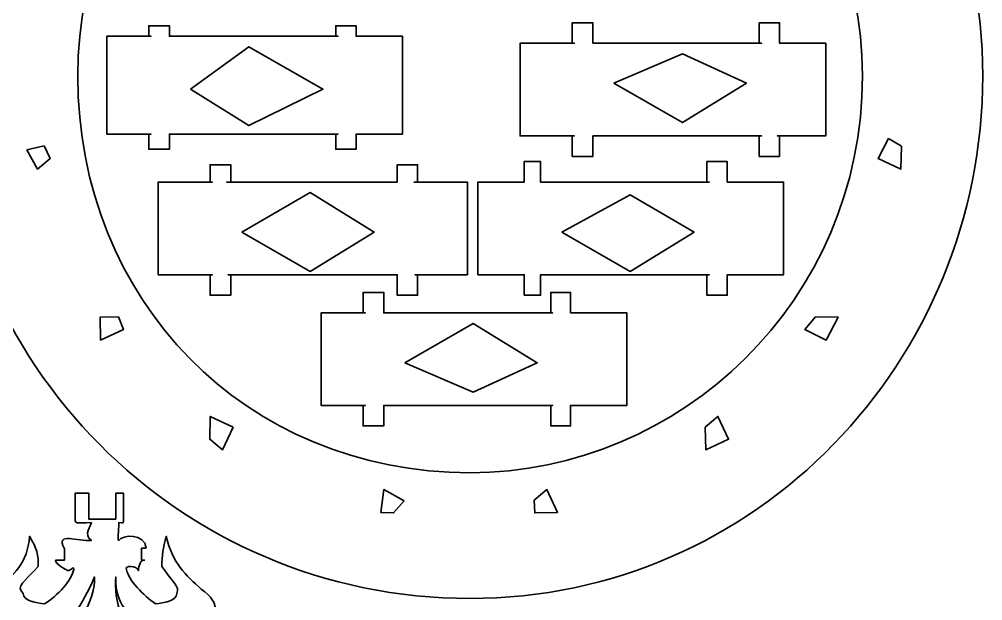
# Model space of a CAD drawing. Header units: centimetres. Extents: x -108 to 55, y -52 to 52.
# Drawn here: x -34.66 to -14.72, y 15.42 to 27.46 of the extents above; entities that cross this region are included whole.
import ezdxf

# ---------------------------------------------------------------- set-up
doc = ezdxf.new("R2010")
doc.units = ezdxf.units.CM
doc.header["$MEASUREMENT"] = 0
doc.layers.add('layer 1', color=7, linetype='Continuous')

msp = doc.modelspace()

# ---------------------------------------------------------------- linework, layer by layer
at = {"layer": 'layer 1', "color": 250, "lineweight": 35}
for points, knots in [([(-25.33149, 36.89964), (-19.41614, 36.89964), (-14.72213, 32.11475), (-14.72213, 26.28552), (-14.72213, 26.28552), (-14.72213, 20.37255), (-19.41614, 15.46784), (-25.33149, 15.46784), (-25.33149, 15.46784), (-31.36904, 15.46784), (-36.15036, 20.37255), (-36.15036, 26.28552), (-36.15036, 26.28552), (-36.15036, 32.11475), (-31.36904, 36.89964), (-25.33149, 36.89964)], [0, 0, 0, 0, 0.2, 0.2, 0.2, 0.2, 0.4, 0.4, 0.4, 0.4, 0.6, 0.6, 0.6, 0.6, 1, 1, 1, 1]), ([(-25.33151, 34.40673), (-20.97911, 34.40673), (-17.21033, 30.69179), (-17.21033, 26.28556), (-17.21033, 26.28556), (-17.21033, 21.64004), (-20.97911, 18.07083), (-25.33151, 18.07083), (-25.33151, 18.07083), (-29.97937, 18.07083), (-33.45149, 21.64004), (-33.45149, 26.28556), (-33.45149, 26.28556), (-33.45149, 30.69179), (-29.97937, 34.40673), (-25.33151, 34.40673)], [0, 0, 0, 0, 0.2, 0.2, 0.2, 0.2, 0.4, 0.4, 0.4, 0.4, 0.6, 0.6, 0.6, 0.6, 1, 1, 1, 1]), ([(-27.56107, 27.10596), (-27.56107, 27.10596), (-27.69012, 27.10596), (-27.69012, 27.10596), (-27.69012, 27.10596), (-27.69012, 27.10596), (-27.69012, 27.32162), (-27.69012, 27.32162), (-27.69012, 27.32162), (-27.69012, 27.32162), (-28.11113, 27.32162), (-28.11113, 27.32162), (-28.11113, 27.32162), (-28.11113, 27.32162), (-28.11113, 27.10596), (-28.11113, 27.10596), (-28.11113, 27.10596), (-28.11113, 27.10596), (-28.06369, 27.10596), (-28.06369, 27.10596), (-28.06369, 27.10596), (-28.06369, 27.10596), (-31.42974, 27.10596), (-31.42974, 27.10596), (-31.42974, 27.10596), (-31.42974, 27.10596), (-31.55583, 27.10596), (-31.55583, 27.10596), (-31.55583, 27.10596), (-31.55583, 27.10596), (-31.55583, 27.32162), (-31.55583, 27.32162), (-31.55583, 27.32162), (-31.55583, 27.32162), (-31.98276, 27.32162), (-31.98276, 27.32162), (-31.98276, 27.32162), (-31.98276, 27.32162), (-31.98276, 27.10596), (-31.98276, 27.10596), (-31.98276, 27.10596), (-31.98276, 27.10596), (-31.93533, 27.10596), (-31.93533, 27.10596), (-31.93533, 27.10596), (-31.93533, 27.10596), (-32.8526, 27.10596), (-32.8526, 27.10596), (-32.8526, 27.10596), (-32.8526, 27.10596), (-32.8526, 25.07841), (-32.8526, 25.07841), (-32.8526, 25.07841), (-32.8526, 25.07841), (-31.93533, 25.07841), (-31.93533, 25.07841), (-31.93533, 25.07841), (-31.93533, 25.07841), (-31.98276, 25.07841), (-31.98276, 25.07841), (-31.98276, 25.07841), (-31.98276, 25.07841), (-31.98276, 24.76443), (-31.98276, 24.76443), (-31.98276, 24.76443), (-31.98276, 24.76443), (-31.55583, 24.76443), (-31.55583, 24.76443), (-31.55583, 24.76443), (-31.55583, 24.76443), (-31.55583, 25.07841), (-31.55583, 25.07841), (-31.55583, 25.07841), (-31.55583, 25.07841), (-31.4009, 25.07841), (-31.4009, 25.07841), (-31.4009, 25.07841), (-31.4009, 25.07841), (-28.06369, 25.07841), (-28.06369, 25.07841), (-28.06369, 25.07841), (-28.06369, 25.07841), (-28.11113, 25.07841), (-28.11113, 25.07841), (-28.11113, 25.07841), (-28.11113, 25.07841), (-28.11113, 24.76443), (-28.11113, 24.76443), (-28.11113, 24.76443), (-28.11113, 24.76443), (-27.69012, 24.76443), (-27.69012, 24.76443), (-27.69012, 24.76443), (-27.69012, 24.76443), (-27.69012, 25.07841), (-27.69012, 25.07841), (-27.69012, 25.07841), (-27.69012, 25.07841), (-27.58346, 25.07841), (-27.58346, 25.07841), (-27.58346, 25.07841), (-27.58346, 25.07841), (-26.73352, 25.07841), (-26.73352, 25.07841), (-26.73352, 25.07841), (-26.73352, 25.07841), (-26.73352, 27.10596), (-26.73352, 27.10596), (-26.73352, 27.10596), (-26.73352, 27.10596), (-27.56107, 27.10596), (-27.56107, 27.10596)], [0, 0, 0, 0, 0.03448276, 0.03448276, 0.03448276, 0.03448276, 0.06896552, 0.06896552, 0.06896552, 0.06896552, 0.10344828, 0.10344828, 0.10344828, 0.10344828, 0.13793103, 0.13793103, 0.13793103, 0.13793103, 0.17241379, 0.17241379, 0.17241379, 0.17241379, 0.20689655, 0.20689655, 0.20689655, 0.20689655, 0.24137931, 0.24137931, 0.24137931, 0.24137931, 0.27586207, 0.27586207, 0.27586207, 0.27586207, 0.31034483, 0.31034483, 0.31034483, 0.31034483, 0.34482759, 0.34482759, 0.34482759, 0.34482759, 0.37931034, 0.37931034, 0.37931034, 0.37931034, 0.4137931, 0.4137931, 0.4137931, 0.4137931, 0.44827586, 0.44827586, 0.44827586, 0.44827586, 0.48275862, 0.48275862, 0.48275862, 0.48275862, 0.51724138, 0.51724138, 0.51724138, 0.51724138, 0.55172414, 0.55172414, 0.55172414, 0.55172414, 0.5862069, 0.5862069, 0.5862069, 0.5862069, 0.62068966, 0.62068966, 0.62068966, 0.62068966, 0.65517241, 0.65517241, 0.65517241, 0.65517241, 0.68965517, 0.68965517, 0.68965517, 0.68965517, 0.72413793, 0.72413793, 0.72413793, 0.72413793, 0.75862069, 0.75862069, 0.75862069, 0.75862069, 0.79310345, 0.79310345, 0.79310345, 0.79310345, 0.82758621, 0.82758621, 0.82758621, 0.82758621, 0.86206897, 0.86206897, 0.86206897, 0.86206897, 0.89655172, 0.89655172, 0.89655172, 0.89655172, 0.93103448, 0.93103448, 0.93103448, 0.93103448, 1, 1, 1, 1]), ([(-18.79695, 26.95908), (-18.79695, 26.95908), (-18.92601, 26.95908), (-18.92601, 26.95908), (-18.92601, 26.95908), (-18.92601, 26.95908), (-18.92601, 27.38305), (-18.92601, 27.38305), (-18.92601, 27.38305), (-18.92601, 27.38305), (-19.34702, 27.38305), (-19.34702, 27.38305), (-19.34702, 27.38305), (-19.34702, 27.38305), (-19.34702, 26.95908), (-19.34702, 26.95908), (-19.34702, 26.95908), (-19.34702, 26.95908), (-19.29957, 26.95908), (-19.29957, 26.95908), (-19.29957, 26.95908), (-19.29957, 26.95908), (-22.66562, 26.95908), (-22.66562, 26.95908), (-22.66562, 26.95908), (-22.66562, 26.95908), (-22.79173, 26.95908), (-22.79173, 26.95908), (-22.79173, 26.95908), (-22.79173, 26.95908), (-22.79173, 27.38305), (-22.79173, 27.38305), (-22.79173, 27.38305), (-22.79173, 27.38305), (-23.21865, 27.38305), (-23.21865, 27.38305), (-23.21865, 27.38305), (-23.21865, 27.38305), (-23.21865, 26.95908), (-23.21865, 26.95908), (-23.21865, 26.95908), (-23.21865, 26.95908), (-23.17121, 26.95908), (-23.17121, 26.95908), (-23.17121, 26.95908), (-23.17121, 26.95908), (-24.29679, 26.95908), (-24.29679, 26.95908), (-24.29679, 26.95908), (-24.29679, 26.95908), (-24.29679, 25.04152), (-24.29679, 25.04152), (-24.29679, 25.04152), (-24.29679, 25.04152), (-23.17121, 25.04152), (-23.17121, 25.04152), (-23.17121, 25.04152), (-23.17121, 25.04152), (-23.21865, 25.04152), (-23.21865, 25.04152), (-23.21865, 25.04152), (-23.21865, 25.04152), (-23.21865, 24.61757), (-23.21865, 24.61757), (-23.21865, 24.61757), (-23.21865, 24.61757), (-22.79173, 24.61757), (-22.79173, 24.61757), (-22.79173, 24.61757), (-22.79173, 24.61757), (-22.79173, 25.04152), (-22.79173, 25.04152), (-22.79173, 25.04152), (-22.79173, 25.04152), (-22.63679, 25.04152), (-22.63679, 25.04152), (-22.63679, 25.04152), (-22.63679, 25.04152), (-19.29957, 25.04152), (-19.29957, 25.04152), (-19.29957, 25.04152), (-19.29957, 25.04152), (-19.34702, 25.04152), (-19.34702, 25.04152), (-19.34702, 25.04152), (-19.34702, 25.04152), (-19.34702, 24.61757), (-19.34702, 24.61757), (-19.34702, 24.61757), (-19.34702, 24.61757), (-18.92601, 24.61757), (-18.92601, 24.61757), (-18.92601, 24.61757), (-18.92601, 24.61757), (-18.92601, 25.04152), (-18.92601, 25.04152), (-18.92601, 25.04152), (-18.92601, 25.04152), (-18.97641, 25.04152), (-18.97641, 25.04152), (-18.97641, 25.04152), (-18.97641, 25.04152), (-17.96941, 25.04152), (-17.96941, 25.04152), (-17.96941, 25.04152), (-17.96941, 25.04152), (-17.96941, 26.95908), (-17.96941, 26.95908), (-17.96941, 26.95908), (-17.96941, 26.95908), (-18.79695, 26.95908), (-18.79695, 26.95908)], [0, 0, 0, 0, 0.03448276, 0.03448276, 0.03448276, 0.03448276, 0.06896552, 0.06896552, 0.06896552, 0.06896552, 0.10344828, 0.10344828, 0.10344828, 0.10344828, 0.13793103, 0.13793103, 0.13793103, 0.13793103, 0.17241379, 0.17241379, 0.17241379, 0.17241379, 0.20689655, 0.20689655, 0.20689655, 0.20689655, 0.24137931, 0.24137931, 0.24137931, 0.24137931, 0.27586207, 0.27586207, 0.27586207, 0.27586207, 0.31034483, 0.31034483, 0.31034483, 0.31034483, 0.34482759, 0.34482759, 0.34482759, 0.34482759, 0.37931034, 0.37931034, 0.37931034, 0.37931034, 0.4137931, 0.4137931, 0.4137931, 0.4137931, 0.44827586, 0.44827586, 0.44827586, 0.44827586, 0.48275862, 0.48275862, 0.48275862, 0.48275862, 0.51724138, 0.51724138, 0.51724138, 0.51724138, 0.55172414, 0.55172414, 0.55172414, 0.55172414, 0.5862069, 0.5862069, 0.5862069, 0.5862069, 0.62068966, 0.62068966, 0.62068966, 0.62068966, 0.65517241, 0.65517241, 0.65517241, 0.65517241, 0.68965517, 0.68965517, 0.68965517, 0.68965517, 0.72413793, 0.72413793, 0.72413793, 0.72413793, 0.75862069, 0.75862069, 0.75862069, 0.75862069, 0.79310345, 0.79310345, 0.79310345, 0.79310345, 0.82758621, 0.82758621, 0.82758621, 0.82758621, 0.86206897, 0.86206897, 0.86206897, 0.86206897, 0.89655172, 0.89655172, 0.89655172, 0.89655172, 0.93103448, 0.93103448, 0.93103448, 0.93103448, 1, 1, 1, 1]), ([(-16.66944, 24.98726), (-16.66944, 24.98726), (-16.88816, 24.57422), (-16.88816, 24.57422), (-16.88816, 24.57422), (-16.88816, 24.57422), (-16.41679, 24.3555), (-16.41679, 24.3555), (-16.41679, 24.3555), (-16.41679, 24.3555), (-16.40638, 24.82689), (-16.40638, 24.82689), (-16.40638, 24.82689), (-16.40638, 24.82689), (-16.66944, 24.98726), (-16.66944, 24.98726)], [0, 0, 0, 0, 0.2, 0.2, 0.2, 0.2, 0.4, 0.4, 0.4, 0.4, 0.6, 0.6, 0.6, 0.6, 1, 1, 1, 1]), ([(-34.14873, 24.83705), (-34.14873, 24.83705), (-34.02345, 24.57398), (-34.02345, 24.57398), (-34.02345, 24.57398), (-34.02345, 24.57398), (-34.28652, 24.35525), (-34.28652, 24.35525), (-34.28652, 24.35525), (-34.28652, 24.35525), (-34.50523, 24.7511), (-34.50523, 24.7511), (-34.50523, 24.7511), (-34.50523, 24.7511), (-34.14873, 24.83705), (-34.14873, 24.83705)], [0, 0, 0, 0, 0.2, 0.2, 0.2, 0.2, 0.4, 0.4, 0.4, 0.4, 0.6, 0.6, 0.6, 0.6, 1, 1, 1, 1]), ([(-26.49962, 24.08557), (-26.49962, 24.08557), (-26.42036, 24.08557), (-26.42036, 24.08557), (-26.42036, 24.08557), (-26.42036, 24.08557), (-26.42036, 24.44604), (-26.42036, 24.44604), (-26.42036, 24.44604), (-26.42036, 24.44604), (-26.84139, 24.44604), (-26.84139, 24.44604), (-26.84139, 24.44604), (-26.84139, 24.44604), (-26.84139, 24.08557), (-26.84139, 24.08557), (-26.84139, 24.08557), (-26.84139, 24.08557), (-27.00224, 24.08557), (-27.00224, 24.08557), (-27.00224, 24.08557), (-27.00224, 24.08557), (-30.3683, 24.08557), (-30.3683, 24.08557), (-30.3683, 24.08557), (-30.3683, 24.08557), (-30.28609, 24.08557), (-30.28609, 24.08557), (-30.28609, 24.08557), (-30.28609, 24.08557), (-30.28609, 24.44604), (-30.28609, 24.44604), (-30.28609, 24.44604), (-30.28609, 24.44604), (-30.71302, 24.44604), (-30.71302, 24.44604), (-30.71302, 24.44604), (-30.71302, 24.44604), (-30.71302, 24.08557), (-30.71302, 24.08557), (-30.71302, 24.08557), (-30.71302, 24.08557), (-30.66558, 24.08557), (-30.66558, 24.08557), (-30.66558, 24.08557), (-30.66558, 24.08557), (-31.79115, 24.08557), (-31.79115, 24.08557), (-31.79115, 24.08557), (-31.79115, 24.08557), (-31.79115, 22.16803), (-31.79115, 22.16803), (-31.79115, 22.16803), (-31.79115, 22.16803), (-30.66558, 22.16803), (-30.66558, 22.16803), (-30.66558, 22.16803), (-30.66558, 22.16803), (-30.71302, 22.16803), (-30.71302, 22.16803), (-30.71302, 22.16803), (-30.71302, 22.16803), (-30.71302, 21.74405), (-30.71302, 21.74405), (-30.71302, 21.74405), (-30.71302, 21.74405), (-30.28609, 21.74405), (-30.28609, 21.74405), (-30.28609, 21.74405), (-30.28609, 21.74405), (-30.28609, 22.16803), (-30.28609, 22.16803), (-30.28609, 22.16803), (-30.28609, 22.16803), (-30.33945, 22.16803), (-30.33945, 22.16803), (-30.33945, 22.16803), (-30.33945, 22.16803), (-27.00224, 22.16803), (-27.00224, 22.16803), (-27.00224, 22.16803), (-27.00224, 22.16803), (-26.84139, 22.16803), (-26.84139, 22.16803), (-26.84139, 22.16803), (-26.84139, 22.16803), (-26.84139, 21.74405), (-26.84139, 21.74405), (-26.84139, 21.74405), (-26.84139, 21.74405), (-26.42036, 21.74405), (-26.42036, 21.74405), (-26.42036, 21.74405), (-26.42036, 21.74405), (-26.42036, 22.16803), (-26.42036, 22.16803), (-26.42036, 22.16803), (-26.42036, 22.16803), (-26.47077, 22.16803), (-26.47077, 22.16803), (-26.47077, 22.16803), (-26.47077, 22.16803), (-25.38914, 22.16803), (-25.38914, 22.16803), (-25.38914, 22.16803), (-25.38914, 22.16803), (-25.38914, 24.08557), (-25.38914, 24.08557), (-25.38914, 24.08557), (-25.38914, 24.08557), (-26.49962, 24.08557), (-26.49962, 24.08557)], [0, 0, 0, 0, 0.03448276, 0.03448276, 0.03448276, 0.03448276, 0.06896552, 0.06896552, 0.06896552, 0.06896552, 0.10344828, 0.10344828, 0.10344828, 0.10344828, 0.13793103, 0.13793103, 0.13793103, 0.13793103, 0.17241379, 0.17241379, 0.17241379, 0.17241379, 0.20689655, 0.20689655, 0.20689655, 0.20689655, 0.24137931, 0.24137931, 0.24137931, 0.24137931, 0.27586207, 0.27586207, 0.27586207, 0.27586207, 0.31034483, 0.31034483, 0.31034483, 0.31034483, 0.34482759, 0.34482759, 0.34482759, 0.34482759, 0.37931034, 0.37931034, 0.37931034, 0.37931034, 0.4137931, 0.4137931, 0.4137931, 0.4137931, 0.44827586, 0.44827586, 0.44827586, 0.44827586, 0.48275862, 0.48275862, 0.48275862, 0.48275862, 0.51724138, 0.51724138, 0.51724138, 0.51724138, 0.55172414, 0.55172414, 0.55172414, 0.55172414, 0.5862069, 0.5862069, 0.5862069, 0.5862069, 0.62068966, 0.62068966, 0.62068966, 0.62068966, 0.65517241, 0.65517241, 0.65517241, 0.65517241, 0.68965517, 0.68965517, 0.68965517, 0.68965517, 0.72413793, 0.72413793, 0.72413793, 0.72413793, 0.75862069, 0.75862069, 0.75862069, 0.75862069, 0.79310345, 0.79310345, 0.79310345, 0.79310345, 0.82758621, 0.82758621, 0.82758621, 0.82758621, 0.86206897, 0.86206897, 0.86206897, 0.86206897, 0.89655172, 0.89655172, 0.89655172, 0.89655172, 0.93103448, 0.93103448, 0.93103448, 0.93103448, 1, 1, 1, 1]), ([(-19.87978, 24.08568), (-19.87978, 24.08568), (-20.00883, 24.08568), (-20.00883, 24.08568), (-20.00883, 24.08568), (-20.00883, 24.08568), (-20.00883, 24.50965), (-20.00883, 24.50965), (-20.00883, 24.50965), (-20.00883, 24.50965), (-20.42984, 24.50965), (-20.42984, 24.50965), (-20.42984, 24.50965), (-20.42984, 24.50965), (-20.42984, 24.08568), (-20.42984, 24.08568), (-20.42984, 24.08568), (-20.42984, 24.08568), (-20.3824, 24.08568), (-20.3824, 24.08568), (-20.3824, 24.08568), (-20.3824, 24.08568), (-23.74847, 24.08568), (-23.74847, 24.08568), (-23.74847, 24.08568), (-23.74847, 24.08568), (-23.87456, 24.08568), (-23.87456, 24.08568), (-23.87456, 24.08568), (-23.87456, 24.08568), (-23.87456, 24.50965), (-23.87456, 24.50965), (-23.87456, 24.50965), (-23.87456, 24.50965), (-24.2124, 24.50965), (-24.2124, 24.50965), (-24.2124, 24.50965), (-24.2124, 24.50965), (-24.2124, 24.08568), (-24.2124, 24.08568), (-24.2124, 24.08568), (-24.2124, 24.08568), (-24.25404, 24.08568), (-24.25404, 24.08568), (-24.25404, 24.08568), (-24.25404, 24.08568), (-25.17131, 24.08568), (-25.17131, 24.08568), (-25.17131, 24.08568), (-25.17131, 24.08568), (-25.17131, 22.16812), (-25.17131, 22.16812), (-25.17131, 22.16812), (-25.17131, 22.16812), (-24.25404, 22.16812), (-24.25404, 22.16812), (-24.25404, 22.16812), (-24.25404, 22.16812), (-24.2124, 22.16812), (-24.2124, 22.16812), (-24.2124, 22.16812), (-24.2124, 22.16812), (-24.2124, 21.74415), (-24.2124, 21.74415), (-24.2124, 21.74415), (-24.2124, 21.74415), (-23.87456, 21.74415), (-23.87456, 21.74415), (-23.87456, 21.74415), (-23.87456, 21.74415), (-23.87456, 22.16812), (-23.87456, 22.16812), (-23.87456, 22.16812), (-23.87456, 22.16812), (-23.71961, 22.16812), (-23.71961, 22.16812), (-23.71961, 22.16812), (-23.71961, 22.16812), (-20.3824, 22.16812), (-20.3824, 22.16812), (-20.3824, 22.16812), (-20.3824, 22.16812), (-20.42984, 22.16812), (-20.42984, 22.16812), (-20.42984, 22.16812), (-20.42984, 22.16812), (-20.42984, 21.74415), (-20.42984, 21.74415), (-20.42984, 21.74415), (-20.42984, 21.74415), (-20.00883, 21.74415), (-20.00883, 21.74415), (-20.00883, 21.74415), (-20.00883, 21.74415), (-20.00883, 22.16812), (-20.00883, 22.16812), (-20.00883, 22.16812), (-20.00883, 22.16812), (-19.85093, 22.16812), (-19.85093, 22.16812), (-19.85093, 22.16812), (-19.85093, 22.16812), (-18.84393, 22.16812), (-18.84393, 22.16812), (-18.84393, 22.16812), (-18.84393, 22.16812), (-18.84393, 24.08568), (-18.84393, 24.08568), (-18.84393, 24.08568), (-18.84393, 24.08568), (-19.87978, 24.08568), (-19.87978, 24.08568)], [0, 0, 0, 0, 0.03448276, 0.03448276, 0.03448276, 0.03448276, 0.06896552, 0.06896552, 0.06896552, 0.06896552, 0.10344828, 0.10344828, 0.10344828, 0.10344828, 0.13793103, 0.13793103, 0.13793103, 0.13793103, 0.17241379, 0.17241379, 0.17241379, 0.17241379, 0.20689655, 0.20689655, 0.20689655, 0.20689655, 0.24137931, 0.24137931, 0.24137931, 0.24137931, 0.27586207, 0.27586207, 0.27586207, 0.27586207, 0.31034483, 0.31034483, 0.31034483, 0.31034483, 0.34482759, 0.34482759, 0.34482759, 0.34482759, 0.37931034, 0.37931034, 0.37931034, 0.37931034, 0.4137931, 0.4137931, 0.4137931, 0.4137931, 0.44827586, 0.44827586, 0.44827586, 0.44827586, 0.48275862, 0.48275862, 0.48275862, 0.48275862, 0.51724138, 0.51724138, 0.51724138, 0.51724138, 0.55172414, 0.55172414, 0.55172414, 0.55172414, 0.5862069, 0.5862069, 0.5862069, 0.5862069, 0.62068966, 0.62068966, 0.62068966, 0.62068966, 0.65517241, 0.65517241, 0.65517241, 0.65517241, 0.68965517, 0.68965517, 0.68965517, 0.68965517, 0.72413793, 0.72413793, 0.72413793, 0.72413793, 0.75862069, 0.75862069, 0.75862069, 0.75862069, 0.79310345, 0.79310345, 0.79310345, 0.79310345, 0.82758621, 0.82758621, 0.82758621, 0.82758621, 0.86206897, 0.86206897, 0.86206897, 0.86206897, 0.89655172, 0.89655172, 0.89655172, 0.89655172, 0.93103448, 0.93103448, 0.93103448, 0.93103448, 1, 1, 1, 1]), ([(-23.12387, 21.37949), (-23.12387, 21.37949), (-23.25292, 21.37949), (-23.25292, 21.37949), (-23.25292, 21.37949), (-23.25292, 21.37949), (-23.25292, 21.80347), (-23.25292, 21.80347), (-23.25292, 21.80347), (-23.25292, 21.80347), (-23.66418, 21.80347), (-23.66418, 21.80347), (-23.66418, 21.80347), (-23.66418, 21.80347), (-23.66418, 21.37949), (-23.66418, 21.37949), (-23.66418, 21.37949), (-23.66418, 21.37949), (-23.6265, 21.37949), (-23.6265, 21.37949), (-23.6265, 21.37949), (-23.6265, 21.37949), (-26.99254, 21.37949), (-26.99254, 21.37949), (-26.99254, 21.37949), (-26.99254, 21.37949), (-27.11865, 21.37949), (-27.11865, 21.37949), (-27.11865, 21.37949), (-27.11865, 21.37949), (-27.11865, 21.80347), (-27.11865, 21.80347), (-27.11865, 21.80347), (-27.11865, 21.80347), (-27.54558, 21.80347), (-27.54558, 21.80347), (-27.54558, 21.80347), (-27.54558, 21.80347), (-27.54558, 21.37949), (-27.54558, 21.37949), (-27.54558, 21.37949), (-27.54558, 21.37949), (-27.49827, 21.37949), (-27.49827, 21.37949), (-27.49827, 21.37949), (-27.49827, 21.37949), (-28.4154, 21.37949), (-28.4154, 21.37949), (-28.4154, 21.37949), (-28.4154, 21.37949), (-28.4154, 19.46194), (-28.4154, 19.46194), (-28.4154, 19.46194), (-28.4154, 19.46194), (-27.49827, 19.46194), (-27.49827, 19.46194), (-27.49827, 19.46194), (-27.49827, 19.46194), (-27.54558, 19.46194), (-27.54558, 19.46194), (-27.54558, 19.46194), (-27.54558, 19.46194), (-27.54558, 19.03796), (-27.54558, 19.03796), (-27.54558, 19.03796), (-27.54558, 19.03796), (-27.11865, 19.03796), (-27.11865, 19.03796), (-27.11865, 19.03796), (-27.11865, 19.03796), (-27.11865, 19.46194), (-27.11865, 19.46194), (-27.11865, 19.46194), (-27.11865, 19.46194), (-27.01928, 19.46194), (-27.01928, 19.46194), (-27.01928, 19.46194), (-27.01928, 19.46194), (-23.6265, 19.46194), (-23.6265, 19.46194), (-23.6265, 19.46194), (-23.6265, 19.46194), (-23.66418, 19.46194), (-23.66418, 19.46194), (-23.66418, 19.46194), (-23.66418, 19.46194), (-23.66418, 19.03796), (-23.66418, 19.03796), (-23.66418, 19.03796), (-23.66418, 19.03796), (-23.25292, 19.03796), (-23.25292, 19.03796), (-23.25292, 19.03796), (-23.25292, 19.03796), (-23.25292, 19.46194), (-23.25292, 19.46194), (-23.25292, 19.46194), (-23.25292, 19.46194), (-23.09504, 19.46194), (-23.09504, 19.46194), (-23.09504, 19.46194), (-23.09504, 19.46194), (-22.08803, 19.46194), (-22.08803, 19.46194), (-22.08803, 19.46194), (-22.08803, 19.46194), (-22.08803, 21.37949), (-22.08803, 21.37949), (-22.08803, 21.37949), (-22.08803, 21.37949), (-23.12387, 21.37949), (-23.12387, 21.37949)], [0, 0, 0, 0, 0.03448276, 0.03448276, 0.03448276, 0.03448276, 0.06896552, 0.06896552, 0.06896552, 0.06896552, 0.10344828, 0.10344828, 0.10344828, 0.10344828, 0.13793103, 0.13793103, 0.13793103, 0.13793103, 0.17241379, 0.17241379, 0.17241379, 0.17241379, 0.20689655, 0.20689655, 0.20689655, 0.20689655, 0.24137931, 0.24137931, 0.24137931, 0.24137931, 0.27586207, 0.27586207, 0.27586207, 0.27586207, 0.31034483, 0.31034483, 0.31034483, 0.31034483, 0.34482759, 0.34482759, 0.34482759, 0.34482759, 0.37931034, 0.37931034, 0.37931034, 0.37931034, 0.4137931, 0.4137931, 0.4137931, 0.4137931, 0.44827586, 0.44827586, 0.44827586, 0.44827586, 0.48275862, 0.48275862, 0.48275862, 0.48275862, 0.51724138, 0.51724138, 0.51724138, 0.51724138, 0.55172414, 0.55172414, 0.55172414, 0.55172414, 0.5862069, 0.5862069, 0.5862069, 0.5862069, 0.62068966, 0.62068966, 0.62068966, 0.62068966, 0.65517241, 0.65517241, 0.65517241, 0.65517241, 0.68965517, 0.68965517, 0.68965517, 0.68965517, 0.72413793, 0.72413793, 0.72413793, 0.72413793, 0.75862069, 0.75862069, 0.75862069, 0.75862069, 0.79310345, 0.79310345, 0.79310345, 0.79310345, 0.82758621, 0.82758621, 0.82758621, 0.82758621, 0.86206897, 0.86206897, 0.86206897, 0.86206897, 0.89655172, 0.89655172, 0.89655172, 0.89655172, 0.93103448, 0.93103448, 0.93103448, 0.93103448, 1, 1, 1, 1]), ([(-32.60672, 21.29763), (-32.60672, 21.29763), (-32.50878, 21.03456), (-32.50878, 21.03456), (-32.50878, 21.03456), (-32.50878, 21.03456), (-32.98014, 20.81583), (-32.98014, 20.81583), (-32.98014, 20.81583), (-32.98014, 20.81583), (-32.99056, 21.28721), (-32.99056, 21.28721), (-32.99056, 21.28721), (-32.99056, 21.28721), (-32.60672, 21.29763), (-32.60672, 21.29763)], [0, 0, 0, 0, 0.2, 0.2, 0.2, 0.2, 0.4, 0.4, 0.4, 0.4, 0.6, 0.6, 0.6, 0.6, 1, 1, 1, 1]), ([(-18.1841, 21.29787), (-18.1841, 21.29787), (-18.40283, 21.0348), (-18.40283, 21.0348), (-18.40283, 21.0348), (-18.40283, 21.0348), (-17.96331, 20.81608), (-17.96331, 20.81608), (-17.96331, 20.81608), (-17.96331, 20.81608), (-17.71275, 21.28747), (-17.71275, 21.28747), (-17.71275, 21.28747), (-17.71275, 21.28747), (-18.1841, 21.29787), (-18.1841, 21.29787)], [0, 0, 0, 0, 0.2, 0.2, 0.2, 0.2, 0.4, 0.4, 0.4, 0.4, 0.6, 0.6, 0.6, 0.6, 1, 1, 1, 1]), ([(-30.23775, 19.01643), (-30.23775, 19.01643), (-30.70913, 19.23515), (-30.70913, 19.23515), (-30.70913, 19.23515), (-30.70913, 19.23515), (-30.71955, 18.76378), (-30.71955, 18.76378), (-30.71955, 18.76378), (-30.71955, 18.76378), (-30.45648, 18.54507), (-30.45648, 18.54507), (-30.45648, 18.54507), (-30.45648, 18.54507), (-30.23775, 19.01643), (-30.23775, 19.01643)], [0, 0, 0, 0, 0.2, 0.2, 0.2, 0.2, 0.4, 0.4, 0.4, 0.4, 0.6, 0.6, 0.6, 0.6, 1, 1, 1, 1]), ([(-20.46557, 19.01643), (-20.46557, 19.01643), (-20.2025, 19.23515), (-20.2025, 19.23515), (-20.2025, 19.23515), (-20.2025, 19.23515), (-19.98377, 18.76378), (-19.98377, 18.76378), (-19.98377, 18.76378), (-19.98377, 18.76378), (-20.45515, 18.54505), (-20.45515, 18.54505), (-20.45515, 18.54505), (-20.45515, 18.54505), (-20.46557, 19.01643), (-20.46557, 19.01643)], [0, 0, 0, 0, 0.2, 0.2, 0.2, 0.2, 0.4, 0.4, 0.4, 0.4, 0.6, 0.6, 0.6, 0.6, 1, 1, 1, 1]), ([(-32.50361, 17.11105), (-32.50361, 17.11105), (-32.50361, 17.6451), (-32.50361, 17.6451), (-32.50361, 17.6451), (-32.50361, 17.6451), (-32.66596, 17.6451), (-32.66596, 17.6451), (-32.66596, 17.6451), (-32.66596, 17.6451), (-32.66596, 17.11105), (-32.66596, 17.11105), (-32.66596, 17.11105), (-32.66596, 17.11105), (-33.22632, 17.11105), (-33.22632, 17.11105), (-33.22632, 17.11105), (-33.22632, 17.11105), (-33.22632, 17.6451), (-33.22632, 17.6451), (-33.22632, 17.6451), (-33.22632, 17.6451), (-33.50746, 17.6451), (-33.50746, 17.6451), (-33.50746, 17.6451), (-33.50746, 17.6451), (-33.50746, 17.11105), (-33.50746, 17.11105)], [0, 0, 0, 0, 0.125, 0.125, 0.125, 0.125, 0.25, 0.25, 0.25, 0.25, 0.375, 0.375, 0.375, 0.375, 0.5, 0.5, 0.5, 0.5, 0.625, 0.625, 0.625, 0.625, 0.75, 0.75, 0.75, 0.75, 1, 1, 1, 1]), ([(-26.69835, 17.48734), (-26.69835, 17.48734), (-27.11912, 17.72049), (-27.11912, 17.72049), (-27.11912, 17.72049), (-27.11912, 17.72049), (-27.18013, 17.24911), (-27.18013, 17.24911), (-27.18013, 17.24911), (-27.18013, 17.24911), (-26.91706, 17.23869), (-26.91706, 17.23869), (-26.91706, 17.23869), (-26.91706, 17.23869), (-26.69835, 17.48734), (-26.69835, 17.48734)], [0, 0, 0, 0, 0.2, 0.2, 0.2, 0.2, 0.4, 0.4, 0.4, 0.4, 0.6, 0.6, 0.6, 0.6, 1, 1, 1, 1]), ([(-24.00497, 17.50176), (-24.00497, 17.50176), (-23.74191, 17.72049), (-23.74191, 17.72049), (-23.74191, 17.72049), (-23.74191, 17.72049), (-23.52319, 17.24911), (-23.52319, 17.24911), (-23.52319, 17.24911), (-23.52319, 17.24911), (-23.99455, 17.23869), (-23.99455, 17.23869), (-23.99455, 17.23869), (-23.99455, 17.23869), (-24.00497, 17.50176), (-24.00497, 17.50176)], [0, 0, 0, 0, 0.2, 0.2, 0.2, 0.2, 0.4, 0.4, 0.4, 0.4, 0.6, 0.6, 0.6, 0.6, 1, 1, 1, 1]), ([(-33.50746, 17.11105), (-33.50746, 17.01143), (-33.50746, 17.03651), (-33.17082, 17.03651), (-33.17082, 17.03651), (-33.17082, 16.97681), (-33.34988, 16.79172), (-33.17082, 16.6694), (-33.17082, 16.6694), (-33.45072, 16.64482), (-33.91565, 16.84969), (-33.73661, 16.50771)], [0, 0, 0, 0, 0.25, 0.25, 0.25, 0.25, 0.5, 0.5, 0.5, 0.5, 1, 1, 1, 1]), ([(-32.03456, 16.50771), (-32.06615, 16.82397), (-32.53109, 16.79051), (-32.60268, 16.6694), (-32.60268, 16.6694), (-32.63737, 16.70452), (-32.60268, 16.8311), (-32.60268, 17.03651), (-32.60268, 17.03651), (-32.50361, 17.03651), (-32.50361, 17.01143), (-32.50361, 17.11105)], [0, 0, 0, 0, 0.25, 0.25, 0.25, 0.25, 0.5, 0.5, 0.5, 0.5, 1, 1, 1, 1]), ([(-33.91565, 16.26), (-33.91625, 16.16041), (-33.67453, 16.06964), (-33.66857, 16.04507), (-33.66857, 16.04507), (-33.57784, 16.04507), (-33.53731, 16.15682), (-33.53612, 16.06964), (-33.53612, 16.06964), (-33.57368, 15.84993), (-33.85719, 15.52841), (-34.14123, 15.35574), (-34.14123, 15.35574), (-34.30056, 15.38321), (-34.57928, 15.4066), (-34.58347, 15.57357), (-34.58347, 15.57357), (-34.73503, 15.71878), (-34.5775, 15.79736), (-34.26895, 16.13054), (-34.26895, 16.13054), (-34.26657, 16.35604), (-34.29697, 16.51535), (-34.45157, 16.7542), (-34.45157, 16.7542), (-34.48501, 16.2003), (-34.76728, 15.94784), (-35.17666, 15.66194), (-35.17666, 15.66194), (-35.37549, 15.34688), (-35.21605, 15.12192), (-34.93259, 14.8988), (-34.93259, 14.8988), (-34.65147, 14.68504), (-34.42768, 14.68504), (-34.05232, 14.82442), (-34.05232, 14.82442), (-33.58311, 14.97263), (-33.38152, 15.28428), (-33.10461, 15.9127), (-33.10461, 15.9127), (-33.07594, 15.43289), (-33.47581, 14.8157), (-33.98724, 14.31196), (-33.98724, 14.31196), (-34.17645, 14.23865), (-34.0857, 13.74037), (-33.76643, 13.57869), (-33.76643, 13.57869), (-33.29261, 13.15782), (-33.13086, 12.83253), (-32.88559, 12.57647), (-32.88559, 12.57647), (-32.85096, 12.83253), (-32.55916, 13.15782), (-32.09661, 13.57869), (-32.09661, 13.57869), (-31.77735, 13.74037), (-31.68425, 14.23865), (-31.99458, 14.31196), (-31.99458, 14.31196), (-32.55766, 14.8157), (-32.69757, 15.43289), (-32.66656, 15.9127), (-32.66656, 15.9127), (-32.68982, 15.28428), (-32.28459, 14.97263), (-31.80839, 14.82442), (-31.80839, 14.82442), (-31.34583, 14.68504), (-31.21156, 14.68504), (-30.83858, 14.8988), (-30.83858, 14.8988), (-30.58773, 15.12192), (-30.46137, 15.34688), (-30.89466, 15.66194), (-30.89466, 15.66194), (-31.21454, 15.94784), (-31.49447, 16.2003), (-31.61975, 16.7542), (-31.61975, 16.7542), (-31.68485, 16.51535), (-31.71289, 16.35604), (-31.71051, 16.13054), (-31.71051, 16.13054), (-31.49149, 15.79736), (-31.33631, 15.71878), (-31.39836, 15.57357), (-31.39836, 15.57357), (-31.40252, 15.4066), (-31.68127, 15.38321), (-31.84058, 15.35574), (-31.84058, 15.35574), (-32.08922, 15.52841), (-32.40815, 15.84993), (-32.44335, 16.06964), (-32.44335, 16.06964), (-32.49552, 16.15682), (-32.22552, 16.15682), (-32.19567, 16.04507), (-32.19567, 16.04507), (-32.18911, 16.13224), (-32.15509, 16.2856), (-32.06615, 16.26)], [0, 0, 0, 0, 0.03703704, 0.03703704, 0.03703704, 0.03703704, 0.07407407, 0.07407407, 0.07407407, 0.07407407, 0.11111111, 0.11111111, 0.11111111, 0.11111111, 0.14814815, 0.14814815, 0.14814815, 0.14814815, 0.18518519, 0.18518519, 0.18518519, 0.18518519, 0.22222222, 0.22222222, 0.22222222, 0.22222222, 0.25925926, 0.25925926, 0.25925926, 0.25925926, 0.2962963, 0.2962963, 0.2962963, 0.2962963, 0.33333333, 0.33333333, 0.33333333, 0.33333333, 0.37037037, 0.37037037, 0.37037037, 0.37037037, 0.40740741, 0.40740741, 0.40740741, 0.40740741, 0.44444444, 0.44444444, 0.44444444, 0.44444444, 0.48148148, 0.48148148, 0.48148148, 0.48148148, 0.51851852, 0.51851852, 0.51851852, 0.51851852, 0.55555556, 0.55555556, 0.55555556, 0.55555556, 0.59259259, 0.59259259, 0.59259259, 0.59259259, 0.62962963, 0.62962963, 0.62962963, 0.62962963, 0.66666667, 0.66666667, 0.66666667, 0.66666667, 0.7037037, 0.7037037, 0.7037037, 0.7037037, 0.74074074, 0.74074074, 0.74074074, 0.74074074, 0.77777778, 0.77777778, 0.77777778, 0.77777778, 0.81481481, 0.81481481, 0.81481481, 0.81481481, 0.85185185, 0.85185185, 0.85185185, 0.85185185, 0.88888889, 0.88888889, 0.88888889, 0.88888889, 0.92592593, 0.92592593, 0.92592593, 0.92592593, 1, 1, 1, 1]), ([(-33.73661, 16.50771), (-33.73661, 16.50771), (-33.72946, 16.50771), (-33.72946, 16.50771), (-33.72946, 16.50771), (-33.72946, 16.50771), (-33.72946, 16.26), (-33.72946, 16.26), (-33.72946, 16.26), (-33.72946, 16.26), (-33.91565, 16.26), (-33.91565, 16.26)], [0, 0, 0, 0, 0.25, 0.25, 0.25, 0.25, 0.5, 0.5, 0.5, 0.5, 1, 1, 1, 1]), ([(-32.06615, 16.26), (-32.06615, 16.26), (-32.13123, 16.26), (-32.13123, 16.26), (-32.13123, 16.26), (-32.13123, 16.26), (-32.13123, 16.50771), (-32.13123, 16.50771), (-32.13123, 16.50771), (-32.13123, 16.50771), (-32.03456, 16.50771), (-32.03456, 16.50771)], [0, 0, 0, 0, 0.25, 0.25, 0.25, 0.25, 0.5, 0.5, 0.5, 0.5, 1, 1, 1, 1])]:
    msp.add_open_spline(points, degree=3, knots=knots, dxfattribs=at)
at = {"layer": 'layer 1', "color": 242, "lineweight": 35}
for points in [[(-31.11784, 26.01004), (-31.11784, 26.01004), (-29.91057, 26.88904), (-29.91057, 26.88904), (-29.91057, 26.88904), (-29.91057, 26.88904), (-28.37857, 26.01004), (-28.37857, 26.01004), (-28.37857, 26.01004), (-28.37857, 26.01004), (-29.91057, 25.25742), (-29.91057, 25.25742), (-29.91057, 25.25742), (-29.91057, 25.25742), (-31.11784, 26.01004), (-31.11784, 26.01004)], [(-22.35372, 26.13465), (-22.35372, 26.13465), (-20.93815, 26.74216), (-20.93815, 26.74216), (-20.93815, 26.74216), (-20.93815, 26.74216), (-19.61444, 26.13465), (-19.61444, 26.13465), (-19.61444, 26.13465), (-19.61444, 26.13465), (-20.93815, 25.31885), (-20.93815, 25.31885), (-20.93815, 25.31885), (-20.93815, 25.31885), (-22.35372, 26.13465), (-22.35372, 26.13465)], [(-30.05639, 23.05286), (-30.05639, 23.05286), (-28.64083, 23.86867), (-28.64083, 23.86867), (-28.64083, 23.86867), (-28.64083, 23.86867), (-27.31712, 23.05286), (-27.31712, 23.05286), (-27.31712, 23.05286), (-27.31712, 23.05286), (-28.64083, 22.23706), (-28.64083, 22.23706), (-28.64083, 22.23706), (-28.64083, 22.23706), (-30.05639, 23.05286), (-30.05639, 23.05286)], [(-23.43655, 23.05294), (-23.43655, 23.05294), (-22.02098, 23.82189), (-22.02098, 23.82189), (-22.02098, 23.82189), (-22.02098, 23.82189), (-20.69729, 23.05294), (-20.69729, 23.05294), (-20.69729, 23.05294), (-20.69729, 23.05294), (-22.02098, 22.23714), (-22.02098, 22.23714), (-22.02098, 22.23714), (-22.02098, 22.23714), (-23.43655, 23.05294), (-23.43655, 23.05294)], [(-26.68064, 20.34677), (-26.68064, 20.34677), (-25.26508, 21.16258), (-25.26508, 21.16258), (-25.26508, 21.16258), (-25.26508, 21.16258), (-23.94138, 20.34677), (-23.94138, 20.34677), (-23.94138, 20.34677), (-23.94138, 20.34677), (-25.26508, 19.73927), (-25.26508, 19.73927), (-25.26508, 19.73927), (-25.26508, 19.73927), (-26.68064, 20.34677), (-26.68064, 20.34677)]]:
    msp.add_open_spline(points, degree=3, knots=[0, 0, 0, 0, 0.2, 0.2, 0.2, 0.2, 0.4, 0.4, 0.4, 0.4, 0.6, 0.6, 0.6, 0.6, 1, 1, 1, 1], dxfattribs=at)

doc.saveas('drawing.dxf')
